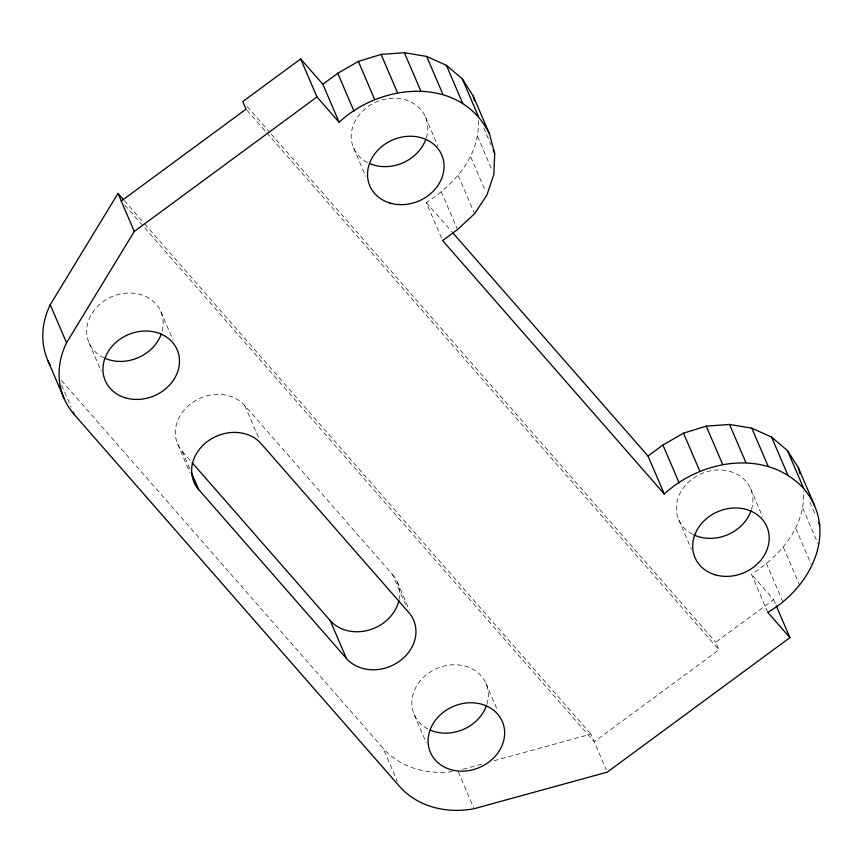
<?xml version="1.0" encoding="UTF-8"?>
<svg xmlns="http://www.w3.org/2000/svg" width="863" height="863" viewBox="0 0 863 863"><rect width="100%" height="100%" fill="white"/><g stroke="black" fill="none" stroke-linecap="round" stroke-linejoin="round"><path stroke-width="0.65" stroke-dasharray="4.32 3.24" d="M441.543 238.112L426.3 202.557C454.628 184.423 480.605 155.189 478.253 119.472M767.746 612.309L751.457 574.294C779.774 556.16 805.751 526.926 803.399 491.209M124.801 205.092L594.197 741.738L718.998 649.85L715.74 642.255L773.626 599.634L751.457 574.294M462.967 769.289L482.363 763.96M493.992 760.767L590.939 734.133L606.182 769.72M426.3 202.557L452.018 231.953M247.228 106.624L270.302 132.999M271.187 134.013L715.74 642.255M246.947 110.162L718.998 649.85M124.207 200.529L143.722 222.848M144.617 223.862L590.939 734.133M189.763 468.738L182.406 451.565A39.137 33.226 -23.2 0 1 191.435 403.248A39.137 33.226 -23.2 0 1 244.812 405.632L392.6 574.596L406.268 606.484M182.406 451.565L191.252 461.683M61.51 380.561L383.118 748.253L397.304 781.36M809.861 502.029L815.643 515.524M802.698 508.08L817.941 543.647M795.848 528.588L811.091 564.143M783.453 547.422L799.224 584.208M750.519 488.534L762.612 516.743M766.376 563.302L782.665 601.317M773.626 599.634L775.729 604.542M678.771 519.796L691.382 549.224M483.668 127.843L491.025 145.016M477.552 136.354L491.748 169.461M470.691 156.85L485.416 191.187M458.307 175.685L474.596 213.7M425.373 116.807L437.983 146.235M441.22 191.575L457.519 229.58M353.625 148.058L365.707 176.268M485.955 683.323L497.52 710.303M397.271 581.942L409.364 610.141M458.329 771.932L473.571 807.498M414.197 714.575L426.29 742.784M244.812 405.632L258.469 437.509M160.809 311.586L172.891 339.795M177.735 444.229L189.817 472.428M89.051 342.848L101.144 371.047M61.651 385.103L71.111 407.174M427.94 728.998A39.137 33.226 -23.2 0 1 416.57 686.074A39.137 33.226 -23.2 0 1 464.704 666.02A39.137 33.226 -23.2 0 1 486.861 704.445M392.6 574.596A39.137 33.226 -23.2 0 1 399.138 599.246M452.46 771.565A83.981 71.295 -23.2 0 1 383.118 748.253M103.981 357.854A39.137 33.226 -23.2 0 1 90.971 315.135A39.137 33.226 -23.2 0 1 139.105 294.164A39.137 33.226 -23.2 0 1 161.715 332.708M692.504 534.219A39.137 33.226 -23.2 0 1 681.134 491.295A39.137 33.226 -23.2 0 1 729.267 471.23A39.137 33.226 -23.2 0 1 751.436 509.655M367.358 162.481A39.137 33.226 -23.2 0 1 355.988 119.558A39.137 33.226 -23.2 0 1 404.121 99.493A39.137 33.226 -23.2 0 1 426.279 137.918"/><path stroke-width="1.29" d="M489.494 133.981C460.777 75.275 380.993 82.772 339.137 122.287L322.848 84.272L337.767 73.29L358.372 61.435L381.101 54.412L404.402 52.708L426.678 56.44L446.43 65.351L462.298 78.835L473.204 95.966L489.494 133.981L494.704 153.592L493.841 174.358L486.991 194.865L474.596 213.7L457.519 229.58L442.6 240.572L664.294 494.024C701.49 459.494 766.463 448.382 803.744 488.577C839.71 531.144 810.357 588.081 767.746 612.309L789.915 637.649L607.228 772.148L474.089 808.717A83.981 71.295 -23.2 0 1 399.407 786.269L74.261 414.531L73.204 412.072M50.281 365.524A83.981 71.295 -23.2 0 1 50.248 304.758L117.994 193.431L123.312 199.515M74.261 414.531A83.981 71.295 -23.2 0 1 66.537 342.773L134.283 231.446L316.969 96.947L300.68 58.932L242.794 101.543L246.052 109.148L121.252 201.036M664.294 494.024L647.994 456.009L662.913 445.028L683.518 433.172L706.247 426.149L729.548 424.445L751.824 428.177L771.576 437.088L787.444 450.572L798.351 467.703L814.65 505.718M300.68 58.932L322.848 84.272M452.902 232.967L647.994 456.009M316.969 96.947L339.137 122.287M192.136 462.697L330.195 620.54L346.495 658.555A39.137 33.226 -23.2 0 0 399.86 660.929A39.137 33.226 -23.2 0 0 408.889 612.611L261.101 443.636A39.137 33.226 -23.2 0 0 207.724 441.263A39.137 33.226 -23.2 0 0 198.695 489.58L346.495 658.555M818.804 522.881L819.85 525.33M787.444 450.572L803.744 488.577M771.576 437.088L787.876 475.103M751.824 428.177L768.124 466.193M729.548 424.445L745.837 462.46M706.247 426.149L722.536 464.165M776.247 605.772L789.915 637.649M683.518 433.172L699.817 471.187M662.913 445.028L679.213 483.043M493.129 149.914L494.704 153.592M462.298 78.835L478.587 116.85M446.43 65.351L462.719 103.366M426.678 56.44L442.978 94.455M404.402 52.708L420.691 90.723M381.101 54.412L397.39 92.427M358.372 61.435L374.661 99.45M337.767 73.29L354.057 111.305M117.994 193.431L134.283 231.446M191.338 472.417L198.695 489.58M50.248 304.758L66.537 342.773M47.94 360.756L64.229 398.771M798.351 467.703L799.979 473.83M473.204 95.966L474.51 100.874M486.441 705.707A39.137 33.226 -23.2 0 1 430.346 730.141M398.879 600.519A39.137 33.226 -23.2 0 1 369.245 629.979A39.137 33.226 -23.2 0 1 330.195 620.54M161.295 333.97A39.137 33.226 -23.2 0 1 105.2 358.404M751.004 510.918A39.137 33.226 -23.2 0 1 693.701 534.812M425.858 139.191A39.137 33.226 -23.2 0 1 369.763 163.625M125.286 397.8A39.137 33.226 -23.2 0 0 179.331 358.005A39.137 33.226 -23.2 0 0 119.051 339.882A39.137 33.226 -23.2 0 0 125.286 397.8M450.432 769.526A39.137 33.226 -23.2 0 0 504.477 729.742A39.137 33.226 -23.2 0 0 444.197 711.619A39.137 33.226 -23.2 0 0 450.432 769.526M715.006 574.747A39.137 33.226 -23.2 0 0 769.041 534.963A39.137 33.226 -23.2 0 0 708.771 516.84A39.137 33.226 -23.2 0 0 715.006 574.747M389.849 203.01A39.137 33.226 -23.2 0 0 443.895 163.226A39.137 33.226 -23.2 0 0 383.625 145.103A39.137 33.226 -23.2 0 0 389.849 203.01"/></g></svg>
